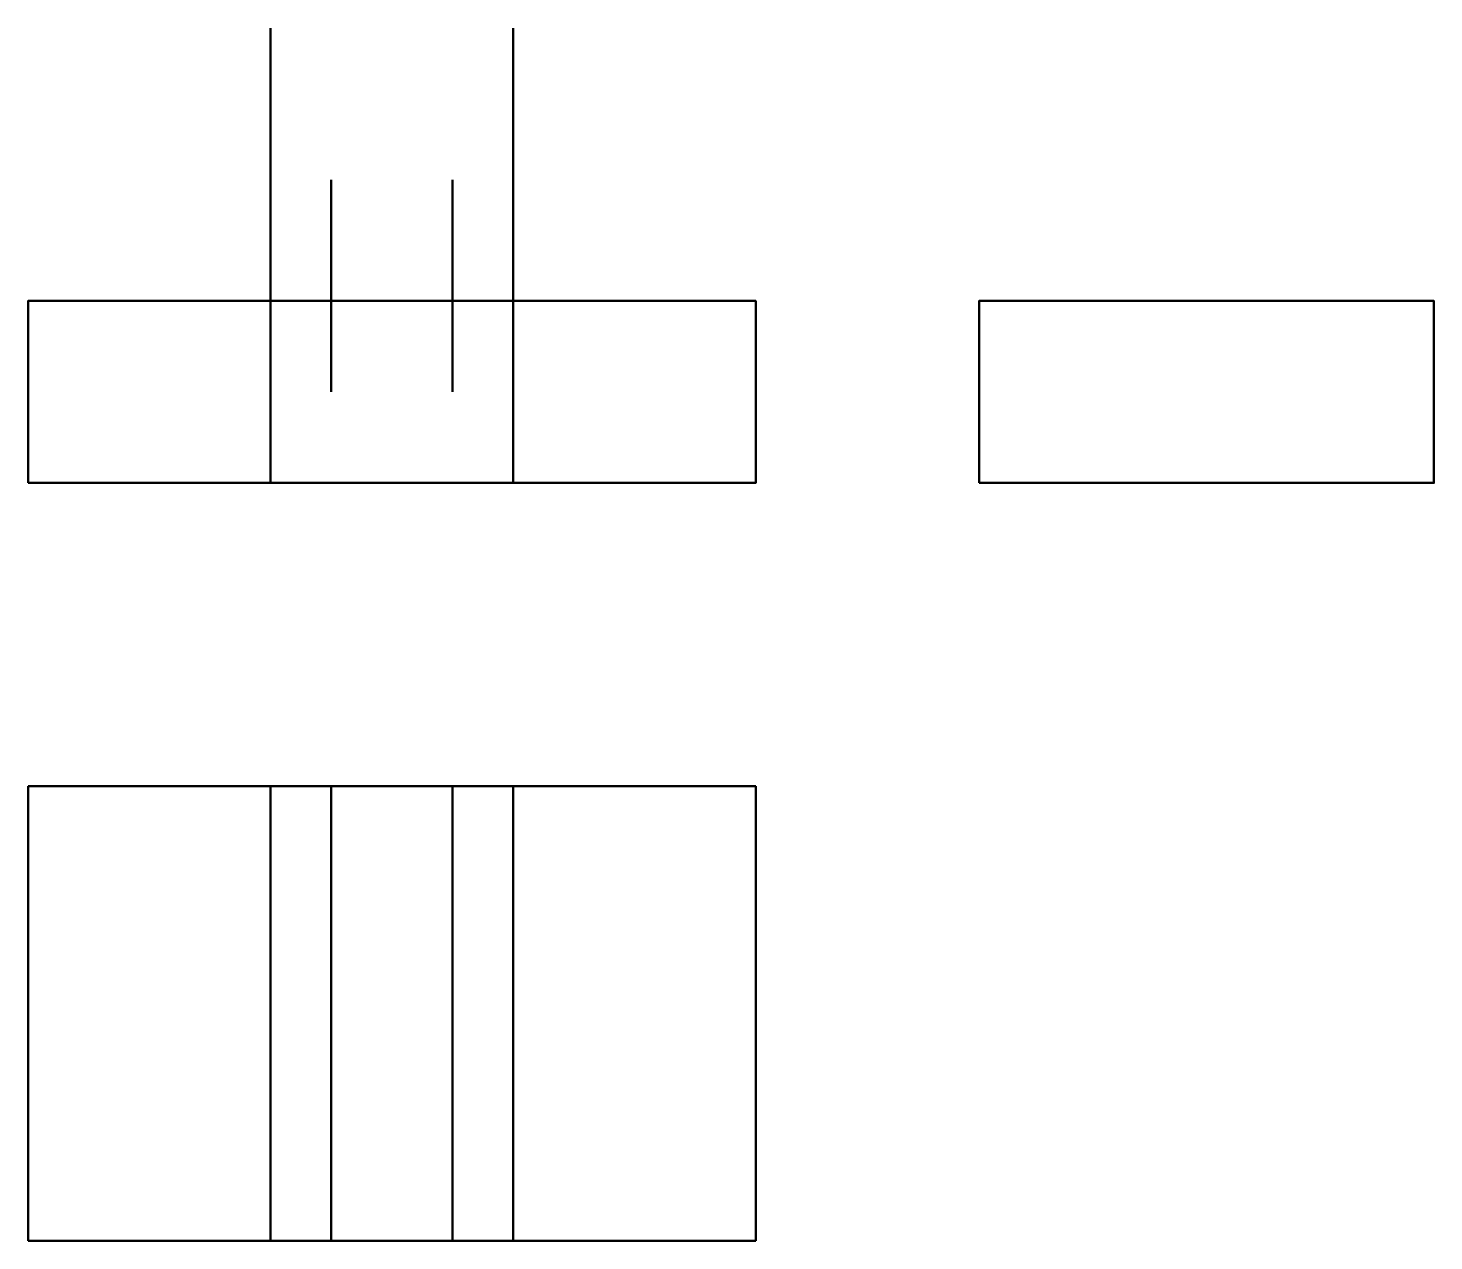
# Model space of a CAD drawing. Header units: millimetres. Extents: x 60 to 152.7, y 10 to 90.
import ezdxf

# ---------------------------------------------------------------- set-up
doc = ezdxf.new("R2010")
doc.units = ezdxf.units.MM
doc.header["$LTSCALE"] = 0.4
doc.layers.add('粗实线', color=7, linetype='Continuous', lineweight=50)

msp = doc.modelspace()

# ---------------------------------------------------------------- linework, layer by layer
at = {"layer": '粗实线'}
for p, q in [((76, 60), (76, 90)), ((92, 60), (92, 90)), ((80, 66), (80, 80)), ((88, 66), (88, 80)), ((60, 40), (108, 40)), ((60, 10), (60, 40)), ((76, 40), (76, 10)), ((80, 40), (80, 10)), ((88, 40), (88, 10)), ((92, 40), (92, 10)), ((108, 40), (108, 10)), ((108, 10), (60, 10))]:
    msp.add_line(p, q, dxfattribs=at)
for points in [[(60, 60), (108, 60), (108, 72), (60, 72)], [(122.741, 60), (152.741, 60), (152.741, 72), (122.741, 72)]]:
    msp.add_lwpolyline(points, close=True, dxfattribs=at)

doc.saveas('drawing.dxf')
